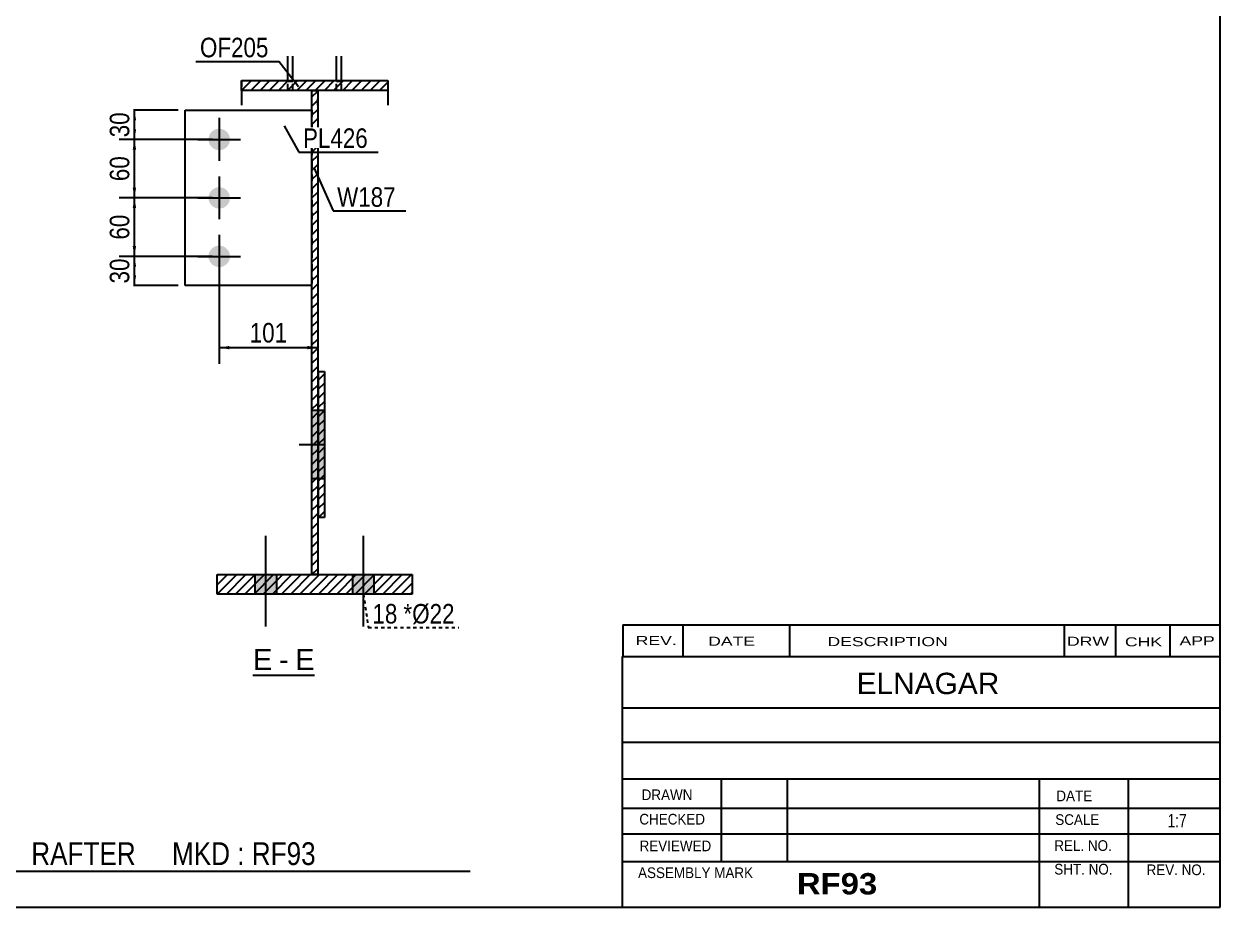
# Model space of a CAD drawing. Header units: millimetres. Extents: x -46 to 356, y -202 to 75.
# Drawn here: x 180.7 to 356, y -202.3 to -72.8 of the extents above; entities that cross this region are included whole.
import ezdxf

# ---------------------------------------------------------------- set-up
doc = ezdxf.new("R2010")
doc.units = ezdxf.units.MM
doc.linetypes.add('DXK_LINE_DOT1', pattern=[1.8814, 0.9407, -0.9407])
doc.linetypes.add('DXK_LINE_DOT4', pattern=[0.9408, 0.4704, -0.4704])
doc.styles.add('Arial', font='ARIAL.TTF', dxfattribs={"height": 0.2})
doc.styles.add('Arial Bold', font='ARIALBD.TTF', dxfattribs={"height": 0.2})
doc.styles.add('Arial Narrow', font='ARIALN.TTF', dxfattribs={"height": 0.2})

# ---------------------------------------------------------------- blocks, each defined once
blk = doc.blocks.new('Unknown-627306914-1201')
at = {"color": 5, "linetype": 'Continuous'}
for p, q in [((356.01, -202.33), (356.01, 74.67)), ((-43.99, -202.33), (356.01, -202.33))]:
    blk.add_line(p, q, dxfattribs=at)
blk = doc.blocks.new('Unknown-627306914-13 - 3042')
at = {"color": 7, "linetype": 'Continuous'}
blk.add_line((214.28, -168.31), (223.31, -168.31), dxfattribs=at)
at = {"color": 0, "linetype": 'Continuous'}
for points in [[(217.13, -167.56), (217.13, -164.36), (214.28, -164.36), (214.28, -167.56)], [(219.51, -167.56), (219.51, -164.36), (218.09, -164.36), (218.09, -167.56)], [(223.31, -167.56), (223.31, -164.36), (220.47, -164.36), (220.47, -167.56)]]:
    blk.add_wipeout(points, dxfattribs=at)
at = {"color": 96, "linetype": 'Continuous', "style": 'Arial'}
for s, p in [('E', (214.28, -167.56)), ('E', (220.47, -167.56)), ('-', (218.09, -167.56))]:
    blk.add_text(s, height=3.06, dxfattribs=at).set_placement(p)
blk = doc.blocks.new('Part-627306914-3113 - 3042')
at = {"linetype": 'Continuous'}
h = blk.add_hatch(dxfattribs=at)
h.set_pattern_fill('', scale=0.3, style=0, pattern_type=0)
h.set_pattern_definition([(45, (223.909, -145.2159), (-0.67352, 0.67352), [])])
h.paths.add_polyline_path([(223.91, -123.79), (223.91, -145.22), (224.77, -145.22), (224.77, -123.79)])
at = {"color": 2, "linetype": 'Continuous'}
for p, q in [((223.91, -123.79), (223.91, -123.79)), ((223.91, -145.22), (223.91, -123.79)), ((223.91, -123.79), (224.77, -123.79)), ((224.77, -123.79), (224.77, -123.79)), ((224.77, -123.79), (224.77, -145.22)), ((223.91, -145.22), (223.91, -145.22)), ((224.77, -145.22), (223.91, -145.22)), ((224.77, -145.22), (224.77, -145.22))]:
    blk.add_line(p, q, dxfattribs=at)
blk = doc.blocks.new('Bolt-627306914-3051 - 3042')
at = {"linetype": 'Continuous'}
for points in [[(209.34, -88.22, -1), (209.34, -91.36, -1)], [(209.34, -96.79, -1), (209.34, -99.93, -1)], [(209.34, -105.36, -1), (209.34, -108.5, -1)]]:
    blk.add_hatch(color=3, dxfattribs=at).paths.add_polyline_path(points)
at = {"color": 3, "linetype": 'Continuous'}
for p, q in [((209.34, -86.64), (209.34, -92.93)), ((206.19, -89.79), (212.48, -89.79)), ((209.34, -95.22), (209.34, -101.5)), ((206.19, -98.36), (212.48, -98.36)), ((209.34, -103.79), (209.34, -110.07)), ((206.19, -106.93), (212.48, -106.93))]:
    blk.add_line(p, q, dxfattribs=at)
blk = doc.blocks.new('Bolt-627306914-3064 - 3042')
at = {"linetype": 'Continuous'}
for points in [[(214.62, -156.45), (217.77, -156.45), (217.77, -153.59), (214.62, -153.59)], [(228.91, -156.45), (232.05, -156.45), (232.05, -153.59), (228.91, -153.59)]]:
    blk.add_hatch(color=3, dxfattribs=at).paths.add_polyline_path(points)
at = {"color": 3, "linetype": 'Continuous'}
for p, q in [((216.19, -161.22), (216.19, -147.88)), ((230.48, -161.22), (230.48, -147.88)), ((214.62, -156.45), (214.62, -153.59)), ((217.77, -156.45), (217.77, -153.59)), ((228.91, -156.45), (228.91, -153.59)), ((232.05, -156.45), (232.05, -153.59))]:
    blk.add_line(p, q, dxfattribs=at)
blk = doc.blocks.new('Bolt-627306914-3065 - 3042')
at = {"linetype": 'Continuous'}
for points in [[(222.91, -129.5), (222.91, -139.5), (223.77, -139.5), (223.77, -129.5)], [(223.91, -129.5), (223.91, -139.5), (224.77, -139.5), (224.77, -129.5)]]:
    blk.add_hatch(color=3, dxfattribs=at).paths.add_polyline_path(points)
at = {"color": 3, "linetype": 'Continuous'}
for p, q in [((222.91, -129.5), (223.77, -129.5)), ((223.91, -129.5), (224.77, -129.5)), ((221.05, -134.5), (224.77, -134.5)), ((222.91, -139.5), (223.77, -139.5)), ((223.91, -139.5), (224.77, -139.5))]:
    blk.add_line(p, q, dxfattribs=at)
blk = doc.blocks.new('Part-627306914-3079 - 3042')
at = {"color": 2, "linetype": 'Continuous'}
for p, q in [((226.55, -81.14), (226.55, -77.56)), ((227.27, -81.14), (227.27, -77.56))]:
    blk.add_line(p, q, dxfattribs=at)
at = {"color": 7, "linetype": 'DXK_LINE_DOT1'}
for p, q in [((226.55, -81.25), (226.55, -81.14)), ((226.55, -81.25), (227.27, -81.25)), ((226.55, -82.58), (226.55, -81.25)), ((227.27, -81.25), (227.27, -81.14)), ((227.27, -82.58), (227.27, -81.25))]:
    blk.add_line(p, q, dxfattribs=at)
blk = doc.blocks.new('Part-627306914-3112 - 3042')
at = {"color": 2, "linetype": 'Continuous'}
for p, q in [((204.34, -111.22), (204.34, -85.5)), ((204.34, -85.5), (222.91, -85.5)), ((222.91, -111.22), (204.34, -111.22))]:
    blk.add_line(p, q, dxfattribs=at)
at = {"color": 7, "linetype": 'DXK_LINE_DOT1'}
blk.add_line((222.91, -85.5), (222.91, -111.22), dxfattribs=at)
blk = doc.blocks.new('Part-627306914-3131 - 3042')
at = {"linetype": 'Continuous'}
h = blk.add_hatch(dxfattribs=at)
h.set_pattern_fill('', scale=0.3, style=0, pattern_type=0)
h.set_pattern_definition([(45, (209.0519, -156.452), (-0.67352, 0.67352), [])])
h.paths.add_polyline_path([(209.05, -153.59), (209.05, -156.45), (237.62, -156.45), (237.62, -153.59)])
at = {"color": 2, "linetype": 'Continuous'}
for p, q in [((209.05, -156.45), (209.05, -153.59)), ((209.05, -153.59), (237.62, -153.59)), ((237.62, -153.59), (237.62, -156.45)), ((237.62, -156.45), (209.05, -156.45))]:
    blk.add_line(p, q, dxfattribs=at)
blk = doc.blocks.new('Part-627306914-3142 - 3042')
at = {"linetype": 'Continuous'}
h = blk.add_hatch(dxfattribs=at)
h.set_pattern_fill('', scale=0.3, style=0, pattern_type=0)
h.set_pattern_definition([(45, (222.909, -153.5949), (-0.673519, 0.673519), [])])
h.paths.add_polyline_path([(222.91, -82.59), (222.91, -153.59), (223.77, -153.59), (223.77, -82.59)])
at = {"color": 7, "linetype": 'DXK_LINE_DOT1'}
for p, q in [((222.91, -84.76), (222.91, -82.59)), ((223.77, -84.76), (223.77, -82.59))]:
    blk.add_line(p, q, dxfattribs=at)
at = {"color": 2, "linetype": 'Continuous'}
for p, q in [((222.91, -153.59), (222.91, -82.59)), ((222.91, -82.59), (223.77, -82.59)), ((223.77, -82.59), (223.77, -153.59)), ((223.77, -153.59), (222.91, -153.59))]:
    blk.add_line(p, q, dxfattribs=at)
blk = doc.blocks.new('Part-627306914-3148 - 3042')
at = {"linetype": 'Continuous'}
h = blk.add_hatch(dxfattribs=at)
h.set_pattern_fill('', scale=0.3, style=0, pattern_type=0)
h.set_pattern_definition([(45, (212.6233, -82.5916), (-0.67352, 0.67352), [])])
h.paths.add_polyline_path([(212.62, -81.14), (212.62, -82.59), (234.05, -82.59), (234.05, -81.14)])
at = {"color": 7, "linetype": 'DXK_LINE_DOT1'}
for p, q in [((212.62, -81.14), (212.62, -82.59)), ((234.05, -81.14), (234.05, -82.59))]:
    blk.add_line(p, q, dxfattribs=at)
at = {"color": 2, "linetype": 'Continuous'}
for p, q in [((212.62, -82.59), (212.62, -81.14)), ((212.62, -81.14), (234.05, -81.14)), ((234.05, -81.14), (234.05, -82.59)), ((212.62, -82.59), (212.62, -84.76)), ((234.05, -82.59), (212.62, -82.59)), ((234.05, -82.59), (234.05, -84.76))]:
    blk.add_line(p, q, dxfattribs=at)
blk = doc.blocks.new('Part-627306914-4446 - 3042')
at = {"color": 2, "linetype": 'Continuous'}
for p, q in [((219.41, -81.14), (219.41, -77.56)), ((220.12, -81.14), (220.12, -77.56))]:
    blk.add_line(p, q, dxfattribs=at)
at = {"color": 7, "linetype": 'DXK_LINE_DOT1'}
for p, q in [((219.41, -81.25), (219.41, -81.14)), ((219.41, -81.25), (220.12, -81.25)), ((219.41, -82.58), (219.41, -81.25)), ((220.12, -81.25), (220.12, -81.14)), ((220.12, -82.58), (220.12, -81.25))]:
    blk.add_line(p, q, dxfattribs=at)
blk = doc.blocks.new('StraightDimension-627306914-3161 - 3042')
at = {"linetype": 'Continuous'}
for points in [[(196.66, -87), (196.91, -85.5), (197.16, -87)], [(197.16, -88.29), (196.91, -89.79), (196.66, -88.29)]]:
    blk.add_hatch(color=7, dxfattribs=at).paths.add_polyline_path(points)
at = {"color": 7, "linetype": 'Continuous'}
for p, q in [((203.34, -85.5), (194.66, -85.5)), ((196.91, -89.79), (196.91, -85.5)), ((208.34, -89.79), (194.66, -89.79))]:
    blk.add_line(p, q, dxfattribs=at)
at = {"color": 0}
blk.add_wipeout([(196.76, -85.22), (192.56, -85.22), (192.56, -90.07), (196.76, -90.07)], dxfattribs=at)
at = {"color": 3, "style": 'Arial Narrow'}
blk.add_text('30', height=2.863, rotation=90.0002, dxfattribs=at).set_placement((196.16, -89.47))
blk = doc.blocks.new('StraightDimension-627306914-3153 - 3042')
at = {"linetype": 'Continuous'}
for points in [[(210.84, -120.56), (209.34, -120.31), (210.84, -120.06)], [(222.27, -120.06), (223.77, -120.31), (222.27, -120.56)]]:
    blk.add_hatch(color=7, dxfattribs=at).paths.add_polyline_path(points)
at = {"color": 7, "linetype": 'Continuous'}
for p, q in [((223.77, -84.82), (223.77, -122.71)), ((209.34, -107.93), (209.34, -122.71)), ((209.34, -120.31), (223.77, -120.31))]:
    blk.add_line(p, q, dxfattribs=at)
at = {"color": 0}
blk.add_wipeout([(219.89, -120.16), (219.89, -115.96), (213.21, -115.96), (213.21, -120.16)], dxfattribs=at)
at = {"color": 3, "style": 'Arial Narrow'}
blk.add_text('101', height=2.863, dxfattribs=at).set_placement((213.81, -119.56))
blk = doc.blocks.new('StraightDimension-627306914-3175 - 3042')
at = {"linetype": 'Continuous'}
for points in [[(196.66, -108.43), (196.91, -106.93), (197.16, -108.43)], [(197.16, -109.72), (196.91, -111.22), (196.66, -109.72)]]:
    blk.add_hatch(color=7, dxfattribs=at).paths.add_polyline_path(points)
at = {"color": 7, "linetype": 'Continuous'}
for p, q in [((208.34, -106.93), (194.66, -106.93)), ((196.91, -111.22), (196.91, -106.93)), ((203.34, -111.22), (194.66, -111.22))]:
    blk.add_line(p, q, dxfattribs=at)
at = {"color": 0}
blk.add_wipeout([(196.76, -106.64), (192.56, -106.64), (192.56, -111.5), (196.76, -111.5)], dxfattribs=at)
at = {"color": 3, "style": 'Arial Narrow'}
blk.add_text('30', height=2.863, rotation=90.0002, dxfattribs=at).set_placement((196.16, -110.9))
blk = doc.blocks.new('StraightDimension-627306914-3982 - 3042')
at = {"linetype": 'Continuous'}
for points in [[(196.66, -99.86), (196.91, -98.36), (197.16, -99.86)], [(197.16, -105.43), (196.91, -106.93), (196.66, -105.43)]]:
    blk.add_hatch(color=7, dxfattribs=at).paths.add_polyline_path(points)
at = {"color": 7, "linetype": 'Continuous'}
for p, q in [((208.34, -98.36), (194.66, -98.36)), ((196.91, -106.93), (196.91, -98.36)), ((208.34, -106.93), (194.66, -106.93))]:
    blk.add_line(p, q, dxfattribs=at)
at = {"color": 0}
blk.add_wipeout([(196.76, -100.22), (192.56, -100.22), (192.56, -105.07), (196.76, -105.07)], dxfattribs=at)
at = {"color": 3, "style": 'Arial Narrow'}
blk.add_text('60', height=2.863, rotation=90.0002, dxfattribs=at).set_placement((196.16, -104.47))
blk = doc.blocks.new('StraightDimension-627306914-3984 - 3042')
at = {"linetype": 'Continuous'}
for points in [[(196.66, -91.29), (196.91, -89.79), (197.16, -91.29)], [(197.16, -96.86), (196.91, -98.36), (196.66, -96.86)]]:
    blk.add_hatch(color=7, dxfattribs=at).paths.add_polyline_path(points)
at = {"color": 7, "linetype": 'Continuous'}
for p, q in [((208.34, -89.79), (194.66, -89.79)), ((196.91, -98.36), (196.91, -89.79)), ((208.34, -98.36), (194.66, -98.36))]:
    blk.add_line(p, q, dxfattribs=at)
at = {"color": 0}
blk.add_wipeout([(196.76, -91.64), (192.56, -91.64), (192.56, -96.5), (196.76, -96.5)], dxfattribs=at)
at = {"color": 3, "style": 'Arial Narrow'}
blk.add_text('60', height=2.863, rotation=90.0002, dxfattribs=at).set_placement((196.16, -95.9))
blk = doc.blocks.new('CBS_CALLOFF-627306914-5855')
at = {"color": 7, "linetype": 'Continuous'}
blk.add_line((129.89, -197.07), (246.12, -197.08), dxfattribs=at)
at = {"color": 3, "linetype": 'Continuous', "style": 'Arial Narrow'}
blk.add_text('QTY= 1 Nos.      RAFTER     MKD : RF93', height=3.3405, dxfattribs=at).set_placement((153.19, -196.17))
blk = doc.blocks.new('CBS_NAME_BLOG-627306914-5856')
at = {"color": 7, "linetype": 'Continuous'}
for p, q in [((268.42, -165.58), (355.94, -165.58)), ((268.42, -202.29), (268.42, -165.59)), ((268.42, -173.12), (355.94, -173.12)), ((268.49, -178.17), (356.01, -178.17)), ((268.42, -183.55), (355.94, -183.55)), ((282.95, -195.65), (282.95, -183.55)), ((292.63, -195.63), (292.63, -183.56)), ((329.55, -202.29), (329.55, -183.56)), ((342.6, -202.29), (342.6, -183.55)), ((268.43, -187.85), (356.01, -187.83)), ((268.42, -191.59), (355.94, -191.59)), ((268.42, -195.64), (355.94, -195.64)), ((268.42, -202.33), (356.01, -202.33))]:
    blk.add_line(p, q, dxfattribs=at)
at = {"color": 3, "linetype": 'Continuous', "style": 'Arial'}
blk.add_text('ELNAGAR', height=3.133, dxfattribs=at).set_placement((302.75, -171.11))
at = {"color": 3, "linetype": 'Continuous'}
for s, height, style, width, p in [('DRAWN', 1.566, 'Arial', 0.9, (271.25, -186.65)), ('DATE', 1.566, 'Arial', 0.9, (332.02, -186.82)), ('CHECKED', 1.566, 'Arial', 0.9, (270.91, -190.23)), ('SCALE', 1.566, 'Arial', 0.9, (331.86, -190.29)), ('1:7', 1.957, 'Arial Narrow', 0.9, (348.31, -190.65)), ('REVIEWED', 1.566, 'Arial', 0.9, (270.94, -194.15)), ('REL. NO.', 1.566, 'Arial', 0.9, (331.72, -194.1)), ('SHT. NO.', 1.566, 'Arial', 0.9, (331.72, -197.56)), ('REV. NO.', 1.566, 'Arial', 0.9, (345.24, -197.65)), ('ASSEMBLY MARK', 1.5663, 'Arial', 0.9, (270.72, -198.08)), ('RF93', 3.131, 'Arial Bold', 1.1, (294, -200.48))]:
    blk.add_text(s, height=height, dxfattribs=dict(at, style=style, width=width)).set_placement(p)
blk = doc.blocks.new('CBS_REVISION-627306914-5857')
at = {"color": 7, "linetype": 'Continuous'}
for p, q in [((268.51, -160.95), (356, -160.95)), ((268.51, -160.95), (268.51, -165.58)), ((277.3, -160.95), (277.3, -165.58)), ((292.9, -160.95), (292.9, -165.52)), ((333.15, -160.95), (333.15, -165.58)), ((340.69, -160.95), (340.69, -165.58)), ((348.64, -160.95), (348.64, -165.58)), ((268.51, -165.58), (356, -165.58))]:
    blk.add_line(p, q, dxfattribs=at)
at = {"color": 7, "style": 'Arial Narrow', "width": 1.7}
for s, height, p in [('REV.', 1.326, (270.37, -163.91)), ('DATE', 1.326, (280.99, -164.02)), ('DESCRIPTION', 1.3257, (298.47, -164.08)), ('DRW', 1.326, (333.58, -164.02)), ('CHK', 1.326, (342.07, -164.11)), ('APP', 1.326, (350.07, -163.95))]:
    blk.add_text(s, height=height, dxfattribs=at).set_placement(p)
blk = doc.blocks.new('Mark-627306914-3108 - 3042')
at = {"color": 0}
blk.add_wipeout([(231.12, -91.03), (231.12, -88.03), (221.62, -88.03), (221.62, -91.03)], dxfattribs=at)
blk.add_wipeout([(231.12, -91.03), (231.12, -88.03), (221.62, -88.03), (221.62, -91.03)], dxfattribs=at)
at = {"color": 7, "linetype": 'Continuous'}
for p, q in [((218.85, -87.77), (221.02, -91.63)), ((221.02, -91.63), (232.62, -91.63))]:
    blk.add_line(p, q, dxfattribs=at)
at = {"color": 3, "style": 'Arial Narrow'}
blk.add_text('PL426', height=2.863, dxfattribs=at).set_placement((221.62, -91.03))
blk = doc.blocks.new('Mark-627306914-3138 - 3042')
at = {"color": 0}
blk.add_wipeout([(235.21, -99.66), (235.21, -96.66), (226.62, -96.66), (226.62, -99.66)], dxfattribs=at)
blk.add_wipeout([(235.21, -99.66), (235.21, -96.66), (226.62, -96.66), (226.62, -99.66)], dxfattribs=at)
at = {"color": 7, "linetype": 'Continuous'}
for p, q in [((223.19, -93.91), (226.02, -100.26)), ((226.02, -100.26), (236.71, -100.26))]:
    blk.add_line(p, q, dxfattribs=at)
at = {"color": 3, "style": 'Arial Narrow'}
blk.add_text('W187', height=2.863, dxfattribs=at).set_placement((226.62, -99.66))
blk = doc.blocks.new('Mark-627306914-3144 - 3042')
at = {"color": 7, "linetype": 'Continuous'}
blk.add_line((220.97, -82.09), (218.07, -78.34), dxfattribs=at)
at = {"color": 0}
blk.add_wipeout([(216.57, -77.74), (216.57, -74.74), (206.52, -74.74), (206.52, -77.74)], dxfattribs=at)
blk.add_wipeout([(216.57, -77.74), (216.57, -74.74), (206.52, -74.74), (206.52, -77.74)], dxfattribs=at)
at = {"color": 7, "linetype": 'Continuous'}
blk.add_line((205.92, -78.34), (218.07, -78.34), dxfattribs=at)
at = {"color": 3, "style": 'Arial Narrow'}
blk.add_text('OF205', height=2.863, dxfattribs=at).set_placement((206.52, -77.74))
blk = doc.blocks.new('Mark-627306914-3908 - 3042')
at = {"color": 0}
for points in [[(235.44, -160.76), (235.44, -157.76), (231.79, -157.76), (231.79, -160.76)], [(237.62, -160.76), (237.62, -157.76), (236.34, -157.76), (236.34, -160.76)]]:
    blk.add_wipeout(points, dxfattribs=at)
for points in [[(235.44, -160.76), (235.44, -157.76), (231.79, -157.76), (231.79, -160.76)], [(237.62, -160.76), (237.62, -157.76), (236.34, -157.76), (236.34, -160.76)]]:
    blk.add_wipeout(points, dxfattribs=at)
at = {"color": 7, "linetype": 'DXK_LINE_DOT4'}
blk.add_line((230.48, -156.45), (231.19, -161.36), dxfattribs=at)
at = {"color": 3, "style": 'Arial Narrow'}
blk.add_text('18', height=2.863, dxfattribs=at).set_placement((231.79, -160.76))
at = {"color": 0}
blk.add_wipeout([(243.84, -160.76), (243.84, -157.76), (237.62, -157.76), (237.62, -160.76)], dxfattribs=at)
blk.add_wipeout([(243.84, -160.76), (243.84, -157.76), (237.62, -157.76), (237.62, -160.76)], dxfattribs=at)
at = {"color": 7, "linetype": 'DXK_LINE_DOT4'}
blk.add_line((231.19, -161.36), (244.44, -161.36), dxfattribs=at)
at = {"color": 3, "style": 'Arial Narrow'}
for s, height, p in [('*', 2.86, (236.34, -160.76)), ('Ø22', 2.863, (237.62, -160.76))]:
    blk.add_text(s, height=height, dxfattribs=at).set_placement(p)

msp = doc.modelspace()

# ---------------------------------------------------------------- block references
for name in ['Unknown-627306914-1201', 'Part-627306914-4446 - 3042', 'Part-627306914-3079 - 3042', 'Part-627306914-3148 - 3042', 'Part-627306914-3142 - 3042', 'Part-627306914-3112 - 3042', 'Bolt-627306914-3051 - 3042', 'Part-627306914-3113 - 3042', 'Bolt-627306914-3065 - 3042', 'Bolt-627306914-3064 - 3042', 'Part-627306914-3131 - 3042', 'CBS_REVISION-627306914-5857', 'CBS_NAME_BLOG-627306914-5856', 'CBS_CALLOFF-627306914-5855']:
    msp.add_blockref(name, (0, 0))

# ---------------------------------------------------------------- next in the draw order: block references
for name in ['Mark-627306914-3144 - 3042', 'StraightDimension-627306914-3161 - 3042', 'StraightDimension-627306914-3153 - 3042', 'StraightDimension-627306914-3175 - 3042', 'Mark-627306914-3908 - 3042', 'Unknown-627306914-13 - 3042']:
    msp.add_blockref(name, (0, 0))

# ---------------------------------------------------------------- next in the draw order: block references
for name in ['Mark-627306914-3108 - 3042', 'Mark-627306914-3138 - 3042', 'StraightDimension-627306914-3982 - 3042']:
    msp.add_blockref(name, (0, 0))

# ---------------------------------------------------------------- next in the draw order: block references
msp.add_blockref('StraightDimension-627306914-3984 - 3042', (0, 0))

doc.saveas('drawing.dxf')
